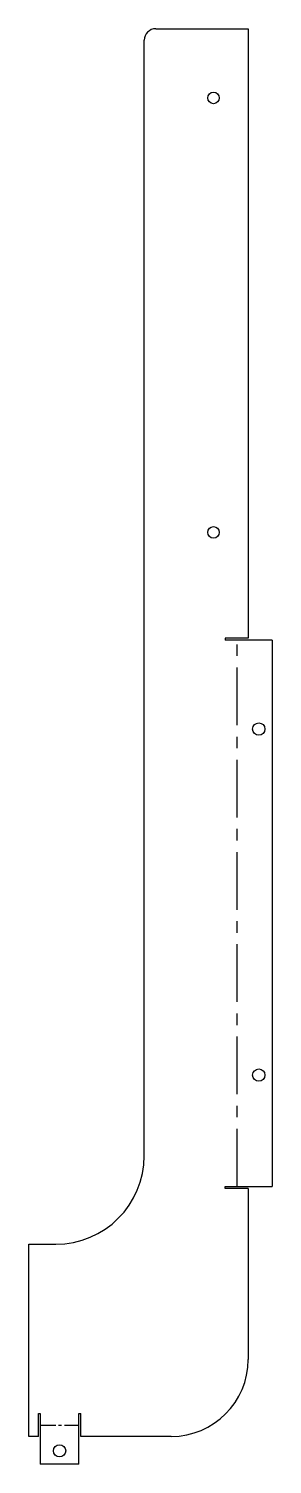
# Model space of a CAD drawing. Extents: x -13 to 50, y -7 to 366.
import ezdxf

# ---------------------------------------------------------------- set-up
doc = ezdxf.new("R2010")
doc.units = 0
doc.header["$MEASUREMENT"] = 0
doc.linetypes.add('AXES', pattern=[24, 15, -3, 3, -3])
doc.layers.get('0').update_dxf_attribs({"linetype": 'CONTINUOUS'})

msp = doc.modelspace()

# ---------------------------------------------------------------- linework, layer by layer
at = {"color": 7}
for p, q in [((20, 366.39383), (44, 366.39383)), ((44, 366.39383), (44, 207.89383)), ((17, 73.24483), (17, 363.39383)), ((50.245129, 207.39383), (50.245129, 65.245129)), ((44, 64.745129), (44, 20.245129)), ((-13, 0.245129), (-13, 50.24483)), ((24, 0.245129), (0.5, 0.245129))]:
    msp.add_line(p, q, dxfattribs=at)
at = {"color": 7, "ltscale": 0.0125}
for p, q in [((38, 207.89383), (38, 207.39383)), ((38, 64.745129), (38, 65.245129)), ((-10.5, 6.245129), (-10, 6.245129)), ((0, 6.245129), (0.5, 6.245129))]:
    msp.add_line(p, q, dxfattribs=at)
at = {"color": 7, "ltscale": 0.15}
for p, q in [((44, 207.89383), (38, 207.89383)), ((44, 64.745129), (38, 64.745129)), ((-10.5, 0.245129), (-10.5, 6.245129)), ((0.5, 0.245129), (0.5, 6.245129))]:
    msp.add_line(p, q, dxfattribs=at)
at = {"color": 7, "ltscale": 0.306128}
for p, q in [((50.245129, 207.39383), (38, 207.39383)), ((38, 65.245129), (50.245129, 65.245129))]:
    msp.add_line(p, q, dxfattribs=at)
at = {"color": 1, "linetype": 'AXES'}
msp.add_line((41.122564, 65.245129), (41.122564, 207.39383), dxfattribs=at)
at = {"color": 7, "ltscale": 0.175}
msp.add_line((-13, 50.24483), (-6, 50.24483), dxfattribs=at)
at = {"color": 7, "ltscale": 0.331128}
for p, q in [((-10, 6.245129), (-10, -7)), ((0, -7), (0, 6.245129))]:
    msp.add_line(p, q, dxfattribs=at)
at = {"color": 7, "ltscale": 0.0625}
msp.add_line((-10.5, 0.245129), (-13, 0.245129), dxfattribs=at)
at = {"color": 1, "linetype": 'AXES', "ltscale": 0.25}
msp.add_line((0, 3.122564), (-10, 3.122564), dxfattribs=at)
at = {"color": 7, "ltscale": 0.25}
msp.add_line((0, -7), (-10, -7), dxfattribs=at)
at = {"color": 7}
for centre, radius in [((35, 348.39383), 1.5), ((35, 235.39383), 1.5), ((46.745129, 184.245129), 1.6), ((46.745129, 94.245129), 1.6), ((-5, -3.5), 1.6)]:
    msp.add_circle(centre, radius, dxfattribs=at)
for centre, radius, start, end in [((20, 363.39383), 3, 90, 180), ((-6, 73.24483), 23, 270, 0), ((24, 20.245129), 20, 270, 360)]:
    msp.add_arc(centre, radius, start, end, dxfattribs=at)

doc.saveas('drawing.dxf')
